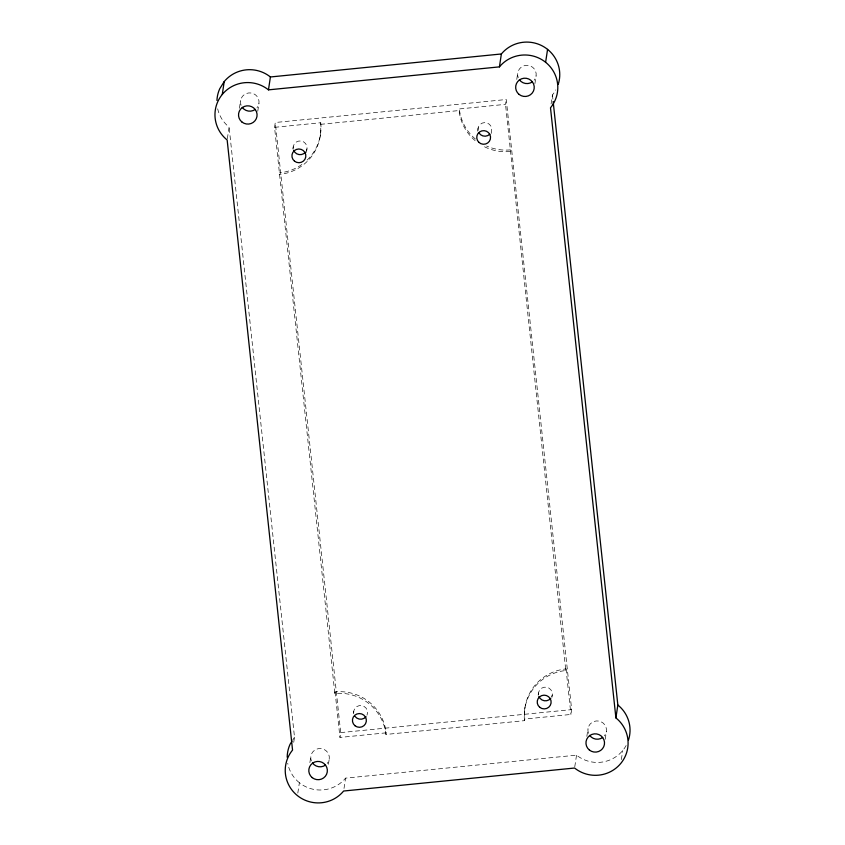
<?xml version="1.0" encoding="UTF-8"?>
<svg xmlns="http://www.w3.org/2000/svg" width="845" height="845" viewBox="0 0 845 845"><rect width="100%" height="100%" fill="white"/><g stroke="black" fill="none" stroke-linecap="round" stroke-linejoin="round"><path stroke-width="0.63" stroke-dasharray="4.22 3.17" d="M227.347 138.696L229.101 127.099A32.86 32.342 8.6 0 1 217.683 108.857M239.41 108.318L240.582 100.566M257.757 111.255L258.929 103.502M274.562 127.331L275.29 122.504L506.261 99.509L571.653 709.61L570.924 714.447L524.734 719.042L524.491 720.658L385.911 734.453A46.464 45.746 8.6 0 0 334.842 693.513L274.562 127.331L320.751 122.736L320.508 124.342A46.464 45.746 8.6 0 1 279.199 174.471M292.866 148.995L293.215 146.703M306.46 152.353L306.978 148.9M320.202 136.288L320.445 134.672M293.722 742.343L294.504 737.178L229.101 127.099M297.82 793.043L299.383 782.723A32.86 32.342 8.6 0 0 345.573 778.129L576.533 755.145A32.86 32.342 8.6 0 0 626.124 745.522M309.883 762.644L310.865 756.201M334.842 693.513L335.085 691.907A46.464 45.746 8.6 0 1 386.154 732.837L385.911 734.453M328.43 764.292L329.212 759.137M386.154 732.837L339.965 737.431L340.693 732.604L275.29 122.504M353.39 713.571L353.738 711.268M344.01 788.448L345.573 778.129M475.133 140.629A46.464 45.746 8.6 0 1 459.088 110.547L459.331 108.942L505.521 104.347L506.261 99.509M477.657 131.144L478.175 127.701M491.209 133.415L491.558 131.123A6.908 6.802 8.6 0 0 484.787 122.599A6.908 6.802 8.6 0 0 478.217 131.218M516.76 79.419L517.731 72.976M524.491 720.658A46.464 45.746 8.6 0 1 565.801 670.529L505.521 104.347M534.917 83.644L536.089 75.913M551.088 103.935L552.45 94.915A32.86 32.342 8.6 0 0 555.852 89.887M524.798 708.712L525.041 707.107M538.159 695.181L538.508 692.879M551.922 697.378L552.271 695.076M565.801 670.529L566.044 668.913A46.464 45.746 8.6 0 0 524.734 719.042M574.78 766.742L576.533 755.145M586.842 736.344L588.014 728.612M605.2 739.28L606.372 731.548M621.36 759.57L622.733 750.54M292.592 740.252L294.504 737.178M320.508 124.342L459.088 110.547M340.693 732.604L571.653 709.61M552.45 94.915L553.01 100.154M566.044 668.913L570.924 714.447M335.085 691.907L339.965 737.431M510.158 151.487A46.464 45.746 8.6 0 1 482.072 145.488M510.401 149.871A46.464 45.746 8.6 0 1 486.657 146.069M475.376 139.024A46.464 45.746 8.6 0 1 459.331 108.942M320.751 122.736A46.464 45.746 8.6 0 1 306.555 160.656M301.887 164.469A46.464 45.746 8.6 0 1 279.441 172.866M538.455 694.664A6.971 6.866 8.6 0 1 546.472 687.207A6.971 6.866 8.6 0 1 551.753 696.798M293.173 148.488A6.971 6.866 8.6 0 1 301.19 141.02A6.971 6.866 8.6 0 1 306.471 150.621M353.685 713.064A6.971 6.866 8.6 0 1 361.702 705.596A6.971 6.866 8.6 0 1 366.983 715.187M588.521 733.323A9.295 9.147 8.6 0 1 598.64 721.038A9.295 9.147 8.6 0 1 604.418 735.868M518.238 77.687A9.295 9.147 8.6 0 1 528.357 65.414A9.295 9.147 8.6 0 1 534.135 80.233M311.372 760.912A9.295 9.147 8.6 0 1 321.491 748.628A9.295 9.147 8.6 0 1 327.258 763.457M241.089 105.276A9.295 9.147 8.6 0 1 251.208 93.003A9.295 9.147 8.6 0 1 256.986 107.822M299.383 782.734A32.839 32.247 17.4 0 1 287.722 763.267"/><path stroke-width="1.27" d="M547.571 49.38L545.616 62.276A32.86 32.342 8.6 0 1 550.496 107.801L615.899 717.901A32.86 32.342 8.6 0 1 620.779 763.436A32.86 32.342 8.6 0 1 574.589 768.031L343.63 791.026A32.86 32.342 8.6 0 1 297.429 795.62A32.86 32.342 8.6 0 1 292.55 750.085L227.157 139.985A32.86 32.342 8.6 0 1 222.267 94.46L224.221 81.564A32.86 32.342 8.6 0 1 270.411 76.969L501.37 53.974A32.86 32.342 8.6 0 1 558.228 84.342M222.267 94.46A32.86 32.342 8.6 0 1 268.467 89.855L270.411 76.969M268.467 89.855L499.427 66.871L501.37 53.974M615.899 717.901L617.843 705.015L553.148 101.474M224.221 81.564L219.742 88.746A32.86 32.342 8.6 0 0 216.943 100.439M291.947 741.276L290.036 744.35A32.86 32.342 8.6 0 0 287.194 757.257M499.427 66.871A32.86 32.342 8.6 0 1 545.616 62.276M617.843 705.015A32.86 32.342 8.6 0 1 628.511 739.977M489.815 134.186A6.908 6.802 8.6 0 1 478.935 132.855M550.803 698.319A6.971 6.866 8.6 0 1 538.888 696.417M305.52 152.142A6.971 6.866 8.6 0 1 293.595 150.23M366.033 716.708A6.971 6.866 8.6 0 1 354.984 716.38M602.654 737.505A9.295 9.147 8.6 0 1 589.683 735.425M532.371 81.87A9.295 9.147 8.6 0 1 519.4 79.789M325.505 765.095A9.295 9.147 8.6 0 1 312.523 763.014M255.222 109.459A9.295 9.147 8.6 0 1 242.24 107.378M312.249 777.653A9.295 9.147 8.6 0 0 327.258 772.034A9.295 9.147 8.6 0 0 314.752 762.01A9.295 9.147 8.6 0 0 312.249 777.653M355.016 725.749A6.971 6.866 8.6 0 0 366.286 721.524A6.971 6.866 8.6 0 0 356.896 714.004A6.971 6.866 8.6 0 0 355.016 725.749M539.786 707.349A6.971 6.866 8.6 0 0 551.056 703.135A6.971 6.866 8.6 0 0 541.666 695.615A6.971 6.866 8.6 0 0 539.786 707.349M589.398 750.054A9.295 9.147 8.6 0 0 604.418 744.434A9.295 9.147 8.6 0 0 591.912 734.411A9.295 9.147 8.6 0 0 589.398 750.054M241.966 122.05A9.295 9.147 8.6 0 0 256.975 116.43A9.295 9.147 8.6 0 0 244.469 106.407A9.295 9.147 8.6 0 0 241.966 122.05M294.504 161.173A6.971 6.866 8.6 0 0 305.763 156.959A6.971 6.866 8.6 0 0 296.384 149.438A6.971 6.866 8.6 0 0 294.504 161.173M478.83 142.309A6.908 6.802 8.6 0 0 490.343 139.171A6.908 6.802 8.6 0 0 481.777 130.901A6.908 6.802 8.6 0 0 478.83 142.309M519.115 94.429A9.295 9.147 8.6 0 0 534.135 88.799A9.295 9.147 8.6 0 0 521.629 78.775A9.295 9.147 8.6 0 0 519.115 94.429"/></g></svg>
